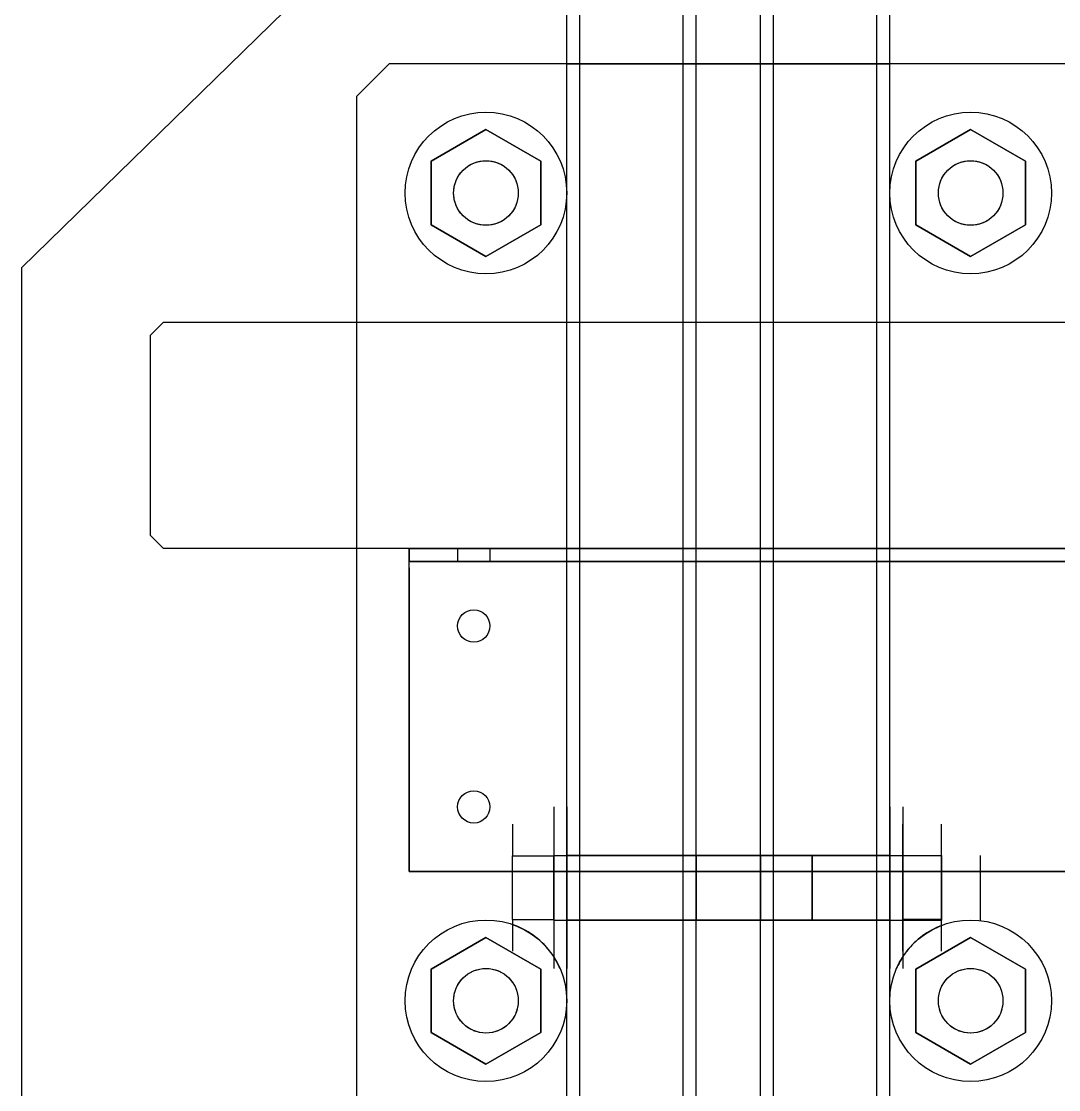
# Model space of a CAD drawing. Extents: x 0 to 2438, y 0 to 2056.
# Drawn here: x 377.6 to 457.8, y 129.3 to 211.9 of the extents above; entities that cross this region are included whole.
import ezdxf

# ---------------------------------------------------------------- set-up
doc = ezdxf.new("R2010")
doc.units = 0
doc.layers.get('0').update_dxf_attribs({"linetype": 'CONTINUOUS'})

msp = doc.modelspace()

# ---------------------------------------------------------------- linework, layer by layer
at = {"color": 253}
for p, q in [((377.575, 192.845), (1132.58, 929.869)), ((377.575, 192.845), (1108.26, 906.134)), ((377.575, 192.845), (1108.26, 906.134)), ((419.77, 102.133), (419.77, 650.134)), ((420.772, 102.133), (420.772, 650.134)), ((428.77, 102.133), (428.77, 650.134)), ((429.772, 102.133), (429.772, 650.134)), ((434.77, 102.133), (434.77, 650.134)), ((435.772, 102.133), (435.772, 650.134)), ((443.77, 102.133), (443.77, 650.134)), ((444.772, 102.133), (444.772, 650.134)), ((429.772, 208.633), (429.772, 266.134)), ((429.772, 113.633), (429.772, 266.134)), ((434.77, 208.633), (434.77, 266.134)), ((403.521, 206.133), (406.023, 208.633)), ((458.523, 208.633), (406.023, 208.633)), ((419.77, 208.633), (429.772, 208.633)), ((429.772, 126.133), (429.772, 208.633)), ((429.772, 208.633), (434.77, 208.633)), ((434.77, 208.633), (444.772, 208.633)), ((434.77, 126.133), (434.77, 208.633)), ((403.521, 128.633), (403.521, 206.133)), ((409.272, 201.088), (413.523, 203.54)), ((409.272, 201.088), (413.523, 203.54)), ((409.272, 201.088), (413.523, 203.54)), ((409.272, 201.088), (413.523, 203.54)), ((413.523, 203.54), (409.272, 201.088)), ((417.77, 201.088), (413.523, 203.54)), ((417.77, 201.088), (413.523, 203.54)), ((417.77, 201.088), (413.523, 203.54)), ((417.77, 201.088), (413.523, 203.54)), ((413.523, 203.54), (417.77, 201.088)), ((446.772, 201.088), (451.019, 203.54)), ((446.772, 201.088), (451.019, 203.54)), ((446.772, 201.088), (451.019, 203.54)), ((446.772, 201.088), (451.019, 203.54)), ((451.019, 203.54), (446.772, 201.088)), ((455.27, 201.088), (451.019, 203.54)), ((455.27, 201.088), (451.019, 203.54)), ((455.27, 201.088), (451.019, 203.54)), ((455.27, 201.088), (451.019, 203.54)), ((451.019, 203.54), (455.27, 201.088)), ((409.272, 201.088), (409.272, 196.18)), ((409.272, 201.088), (409.272, 196.18)), ((409.272, 201.088), (409.272, 196.18)), ((409.272, 201.088), (409.272, 196.18)), ((409.272, 196.18), (409.272, 201.088)), ((417.77, 201.088), (417.77, 196.18)), ((417.77, 201.088), (417.77, 196.18)), ((417.77, 201.088), (417.77, 196.18)), ((417.77, 201.088), (417.77, 196.18)), ((417.77, 196.18), (417.77, 201.088)), ((446.772, 201.088), (446.772, 196.18)), ((446.772, 201.088), (446.772, 196.18)), ((446.772, 201.088), (446.772, 196.18)), ((446.772, 201.088), (446.772, 196.18)), ((446.772, 196.18), (446.772, 201.088)), ((455.27, 201.088), (455.27, 196.18)), ((455.27, 201.088), (455.27, 196.18)), ((455.27, 201.088), (455.27, 196.18)), ((455.27, 201.088), (455.27, 196.18)), ((455.27, 196.18), (455.27, 201.088)), ((413.523, 193.726), (409.272, 196.18)), ((413.523, 193.726), (409.272, 196.18)), ((413.523, 193.726), (409.272, 196.18)), ((413.523, 193.726), (409.272, 196.18)), ((409.272, 196.18), (413.523, 193.726)), ((413.523, 193.726), (417.77, 196.18)), ((413.523, 193.726), (417.77, 196.18)), ((413.523, 193.726), (417.77, 196.18)), ((413.523, 193.726), (417.77, 196.18)), ((417.77, 196.18), (413.523, 193.726)), ((451.019, 193.726), (446.772, 196.18)), ((451.019, 193.726), (446.772, 196.18)), ((451.019, 193.726), (446.772, 196.18)), ((451.019, 193.726), (446.772, 196.18)), ((446.772, 196.18), (451.019, 193.726)), ((451.019, 193.726), (455.27, 196.18)), ((451.019, 193.726), (455.27, 196.18)), ((451.019, 193.726), (455.27, 196.18)), ((451.019, 193.726), (455.27, 196.18)), ((455.27, 196.18), (451.019, 193.726)), ((377.575, 192.845), (377.575, 86.133)), ((377.575, 192.845), (377.575, 86.133)), ((377.575, 192.845), (377.575, 86.133)), ((388.578, 188.633), (387.576, 187.634)), ((388.578, 188.633), (387.576, 187.634)), ((388.578, 188.633), (501.576, 188.633)), ((388.578, 188.633), (501.576, 188.633)), ((387.576, 172.134), (387.576, 187.634)), ((387.576, 172.134), (387.576, 187.634)), ((388.578, 171.133), (387.576, 172.134)), ((388.578, 171.133), (387.576, 172.134)), ((501.576, 171.133), (388.578, 171.133)), ((501.576, 171.133), (388.578, 171.133)), ((482.575, 171.133), (407.575, 171.133)), ((482.575, 171.133), (407.575, 171.133)), ((407.575, 169.634), (407.575, 171.133)), ((407.575, 171.133), (407.575, 170.133)), ((407.575, 171.133), (482.575, 171.133)), ((407.575, 171.133), (482.575, 171.133)), ((407.575, 169.634), (407.575, 171.133)), ((407.575, 171.133), (407.575, 170.133)), ((412.577, 171.133), (411.325, 171.133)), ((411.325, 171.133), (413.826, 171.133)), ((412.577, 171.133), (411.325, 171.133)), ((411.325, 171.133), (413.826, 171.133)), ((413.826, 171.133), (411.325, 171.133)), ((411.325, 171.133), (412.577, 171.133)), ((413.826, 171.133), (411.325, 171.133)), ((411.325, 171.133), (412.577, 171.133)), ((411.325, 171.133), (411.325, 170.133)), ((411.325, 171.133), (411.325, 170.133)), ((411.325, 171.133), (411.325, 170.133)), ((411.325, 171.133), (411.325, 170.133)), ((413.826, 171.133), (412.577, 171.133)), ((413.826, 171.133), (412.577, 171.133)), ((412.577, 171.133), (413.826, 171.133)), ((412.577, 171.133), (413.826, 171.133)), ((413.826, 171.133), (413.826, 170.133)), ((413.826, 171.133), (413.826, 170.133)), ((413.826, 171.133), (413.826, 170.133)), ((413.826, 171.133), (413.826, 170.133)), ((407.575, 169.634), (407.575, 170.133)), ((482.575, 170.133), (407.575, 170.133)), ((482.575, 170.133), (407.575, 170.133)), ((407.575, 169.634), (407.575, 170.133)), ((407.575, 170.133), (482.575, 170.133)), ((407.575, 170.133), (482.575, 170.133)), ((407.575, 169.634), (407.575, 146.133)), ((407.575, 146.133), (407.575, 169.634)), ((407.575, 169.634), (407.575, 146.133)), ((407.575, 146.133), (407.575, 169.634)), ((412.577, 170.133), (411.325, 170.133)), ((411.325, 170.133), (413.826, 170.133)), ((412.577, 170.133), (411.325, 170.133)), ((411.325, 170.133), (413.826, 170.133)), ((413.826, 170.133), (411.325, 170.133)), ((411.325, 170.133), (412.577, 170.133)), ((413.826, 170.133), (411.325, 170.133)), ((411.325, 170.133), (412.577, 170.133)), ((413.826, 170.133), (412.577, 170.133)), ((413.826, 170.133), (412.577, 170.133)), ((412.577, 170.133), (413.826, 170.133)), ((412.577, 170.133), (413.826, 170.133)), ((418.772, 151.134), (418.772, 138.634)), ((419.77, 144.883), (419.77, 151.134)), ((419.77, 151.134), (419.77, 138.634)), ((444.772, 144.883), (444.772, 151.134)), ((444.772, 151.134), (444.772, 138.634)), ((445.77, 151.134), (445.77, 138.634)), ((415.572, 149.791), (415.572, 147.337)), ((418.772, 149.791), (418.772, 147.337)), ((418.772, 149.791), (418.772, 147.337)), ((445.77, 147.337), (445.77, 149.791)), ((445.77, 147.337), (445.77, 149.791)), ((448.772, 147.337), (448.772, 149.791)), ((415.572, 142.43), (415.572, 147.337)), ((415.572, 147.337), (418.772, 147.337)), ((418.772, 144.883), (418.772, 147.382)), ((418.772, 147.382), (418.772, 142.383)), ((418.772, 147.337), (418.772, 147.382)), ((418.772, 147.382), (418.772, 147.337)), ((418.772, 147.382), (419.77, 147.382)), ((418.772, 147.382), (438.771, 147.382)), ((418.772, 147.337), (418.772, 146.526)), ((418.772, 146.526), (418.772, 147.337)), ((418.772, 142.43), (418.772, 147.337)), ((418.772, 142.43), (418.772, 147.337)), ((419.77, 144.883), (419.77, 147.382)), ((419.77, 147.382), (419.77, 142.383)), ((419.77, 144.883), (419.77, 147.382)), ((419.77, 147.382), (419.77, 142.383)), ((429.772, 147.382), (419.77, 147.382)), ((429.772, 144.883), (429.772, 147.382)), ((429.772, 147.382), (429.772, 142.383)), ((429.772, 144.883), (429.772, 147.382)), ((429.772, 147.382), (429.772, 142.383)), ((434.77, 147.382), (429.772, 147.382)), ((434.77, 144.883), (434.77, 147.382)), ((434.77, 147.382), (434.77, 142.383)), ((434.77, 144.883), (434.77, 147.382)), ((434.77, 147.382), (434.77, 142.383)), ((444.772, 147.382), (434.77, 147.382)), ((438.771, 142.383), (438.771, 147.382)), ((438.771, 147.382), (438.771, 144.883)), ((438.771, 147.382), (448.772, 147.382)), ((444.772, 144.883), (444.772, 147.382)), ((444.772, 147.382), (444.772, 142.383)), ((444.772, 144.883), (444.772, 147.382)), ((444.772, 147.382), (444.772, 142.383)), ((444.772, 147.382), (445.77, 147.382)), ((445.77, 144.883), (445.77, 147.382)), ((445.77, 147.382), (445.77, 142.383)), ((445.77, 144.883), (445.77, 147.382)), ((445.77, 147.382), (445.77, 142.383)), ((445.77, 147.382), (448.772, 147.382)), ((445.77, 147.337), (445.77, 142.43)), ((448.772, 147.337), (445.77, 147.337)), ((445.77, 147.337), (445.77, 142.43)), ((448.772, 144.883), (448.772, 147.382)), ((448.772, 147.382), (448.772, 142.383)), ((448.772, 147.337), (448.772, 142.43)), ((451.771, 142.383), (451.771, 147.382)), ((418.772, 146.526), (418.772, 145.696)), ((418.772, 145.696), (418.772, 146.526)), ((482.575, 146.133), (407.575, 146.133)), ((482.575, 146.133), (407.575, 146.133)), ((407.575, 146.133), (482.575, 146.133)), ((407.575, 146.133), (482.575, 146.133)), ((418.772, 145.696), (418.772, 144.883)), ((418.772, 144.071), (418.772, 145.696)), ((418.772, 142.383), (418.772, 144.883)), ((418.772, 144.883), (418.772, 144.071)), ((419.77, 138.634), (419.77, 144.883)), ((419.77, 142.383), (419.77, 144.883)), ((419.77, 142.383), (419.77, 144.883)), ((429.772, 142.383), (429.772, 144.883)), ((429.772, 142.383), (429.772, 144.883)), ((434.77, 142.383), (434.77, 144.883)), ((434.77, 142.383), (434.77, 144.883)), ((438.771, 144.883), (438.771, 142.383)), ((444.772, 138.634), (444.772, 144.883)), ((444.772, 142.383), (444.772, 144.883)), ((444.772, 142.383), (444.772, 144.883)), ((445.77, 142.383), (445.77, 144.883)), ((445.77, 142.383), (445.77, 144.883)), ((448.772, 142.383), (448.772, 144.883)), ((418.772, 143.242), (418.772, 144.071)), ((418.772, 144.071), (418.772, 143.242)), ((418.772, 142.43), (418.772, 143.242)), ((418.772, 143.242), (418.772, 142.43)), ((415.572, 142.43), (415.572, 139.976)), ((415.572, 142.43), (418.772, 142.43)), ((418.772, 142.43), (418.772, 142.383)), ((418.772, 142.383), (418.772, 142.43)), ((418.772, 142.43), (418.772, 139.976)), ((418.772, 142.43), (418.772, 139.976)), ((418.772, 142.383), (419.77, 142.383)), ((418.772, 142.383), (438.771, 142.383)), ((429.772, 142.383), (419.77, 142.383)), ((434.77, 142.383), (429.772, 142.383)), ((444.772, 142.383), (434.77, 142.383)), ((438.771, 142.383), (448.772, 142.383)), ((444.772, 142.383), (445.77, 142.383)), ((448.772, 142.43), (445.77, 142.43)), ((445.77, 139.976), (445.77, 142.43)), ((445.77, 139.976), (445.77, 142.43)), ((445.77, 142.383), (448.772, 142.383)), ((448.772, 139.976), (448.772, 142.43)), ((409.272, 138.587), (413.523, 141.041)), ((409.272, 138.587), (413.523, 141.041)), ((409.272, 138.587), (413.523, 141.041)), ((409.272, 138.587), (413.523, 141.041)), ((413.523, 141.041), (409.272, 138.587)), ((417.77, 138.587), (413.523, 141.041)), ((417.77, 138.587), (413.523, 141.041)), ((417.77, 138.587), (413.523, 141.041)), ((417.77, 138.587), (413.523, 141.041)), ((413.523, 141.041), (417.77, 138.587)), ((446.772, 138.587), (451.019, 141.041)), ((446.772, 138.587), (451.019, 141.041)), ((446.772, 138.587), (451.019, 141.041)), ((446.772, 138.587), (451.019, 141.041)), ((451.019, 141.041), (446.772, 138.587)), ((455.27, 138.587), (451.019, 141.041)), ((455.27, 138.587), (451.019, 141.041)), ((455.27, 138.587), (451.019, 141.041)), ((455.27, 138.587), (451.019, 141.041)), ((451.019, 141.041), (455.27, 138.587)), ((409.272, 138.587), (409.272, 133.681)), ((409.272, 138.587), (409.272, 133.681)), ((409.272, 138.587), (409.272, 133.681)), ((409.272, 138.587), (409.272, 133.681)), ((409.272, 133.681), (409.272, 138.587)), ((417.77, 138.587), (417.77, 133.681)), ((417.77, 138.587), (417.77, 133.681)), ((417.77, 138.587), (417.77, 133.681)), ((417.77, 138.587), (417.77, 133.681)), ((417.77, 133.681), (417.77, 138.587)), ((446.772, 138.587), (446.772, 133.681)), ((446.772, 138.587), (446.772, 133.681)), ((446.772, 138.587), (446.772, 133.681)), ((446.772, 138.587), (446.772, 133.681)), ((446.772, 133.681), (446.772, 138.587)), ((455.27, 138.587), (455.27, 133.681)), ((455.27, 138.587), (455.27, 133.681)), ((455.27, 138.587), (455.27, 133.681)), ((455.27, 138.587), (455.27, 133.681)), ((455.27, 133.681), (455.27, 138.587)), ((413.523, 131.226), (409.272, 133.681)), ((413.523, 131.226), (409.272, 133.681)), ((413.523, 131.226), (409.272, 133.681)), ((413.523, 131.226), (409.272, 133.681)), ((409.272, 133.681), (413.523, 131.226)), ((413.523, 131.226), (417.77, 133.681)), ((413.523, 131.226), (417.77, 133.681)), ((413.523, 131.226), (417.77, 133.681)), ((413.523, 131.226), (417.77, 133.681)), ((417.77, 133.681), (413.523, 131.226)), ((451.019, 131.226), (446.772, 133.681)), ((451.019, 131.226), (446.772, 133.681)), ((451.019, 131.226), (446.772, 133.681)), ((451.019, 131.226), (446.772, 133.681)), ((446.772, 133.681), (451.019, 131.226)), ((451.019, 131.226), (455.27, 133.681)), ((451.019, 131.226), (455.27, 133.681)), ((451.019, 131.226), (455.27, 133.681)), ((451.019, 131.226), (455.27, 133.681)), ((455.27, 133.681), (451.019, 131.226))]:
    msp.add_line(p, q, dxfattribs=at)
for points in [[(407.271, 198.633), (407.271, 202.085), (410.069, 204.883), (413.523, 204.883)], [(407.271, 198.633), (407.271, 202.085), (410.069, 204.883), (413.523, 204.883)], [(407.271, 198.633), (407.271, 202.085), (410.069, 204.883), (413.523, 204.883)], [(407.271, 198.633), (407.271, 202.085), (410.069, 204.883), (413.523, 204.883)], [(407.271, 198.633), (407.271, 202.085), (410.069, 204.883), (413.523, 204.883)], [(407.271, 198.633), (407.271, 202.085), (410.069, 204.883), (413.523, 204.883)], [(407.271, 198.633), (407.271, 202.085), (410.069, 204.883), (413.523, 204.883)], [(413.523, 204.883), (416.973, 204.883), (419.77, 202.085), (419.77, 198.633)], [(413.523, 204.883), (416.973, 204.883), (419.77, 202.085), (419.77, 198.633)], [(413.523, 204.883), (416.973, 204.883), (419.77, 202.085), (419.77, 198.633)], [(413.523, 204.883), (416.973, 204.883), (419.77, 202.085), (419.77, 198.633)], [(413.523, 204.883), (416.973, 204.883), (419.77, 202.085), (419.77, 198.633)], [(413.523, 204.883), (416.973, 204.883), (419.77, 202.085), (419.77, 198.633)], [(413.523, 204.883), (416.973, 204.883), (419.77, 202.085), (419.77, 198.633)], [(444.772, 198.633), (444.772, 202.085), (447.569, 204.883), (451.019, 204.883)], [(444.772, 198.633), (444.772, 202.085), (447.569, 204.883), (451.019, 204.883)], [(444.772, 198.633), (444.772, 202.085), (447.569, 204.883), (451.019, 204.883)], [(444.772, 198.633), (444.772, 202.085), (447.569, 204.883), (451.019, 204.883)], [(444.772, 198.633), (444.772, 202.085), (447.569, 204.883), (451.019, 204.883)], [(444.772, 198.633), (444.772, 202.085), (447.569, 204.883), (451.019, 204.883)], [(444.772, 198.633), (444.772, 202.085), (447.569, 204.883), (451.019, 204.883)], [(451.019, 204.883), (454.473, 204.883), (457.271, 202.085), (457.271, 198.633)], [(451.019, 204.883), (454.473, 204.883), (457.271, 202.085), (457.271, 198.633)], [(451.019, 204.883), (454.473, 204.883), (457.271, 202.085), (457.271, 198.633)], [(451.019, 204.883), (454.473, 204.883), (457.271, 202.085), (457.271, 198.633)], [(451.019, 204.883), (454.473, 204.883), (457.271, 202.085), (457.271, 198.633)], [(451.019, 204.883), (454.473, 204.883), (457.271, 202.085), (457.271, 198.633)], [(451.019, 204.883), (454.473, 204.883), (457.271, 202.085), (457.271, 198.633)], [(411.021, 198.633), (411.021, 200.014), (412.14, 201.133), (413.523, 201.133)], [(411.021, 198.633), (411.021, 200.014), (412.14, 201.133), (413.523, 201.133)], [(411.021, 198.633), (411.021, 200.014), (412.14, 201.133), (413.523, 201.133)], [(411.021, 198.633), (411.021, 200.014), (412.14, 201.133), (413.523, 201.133)], [(411.021, 198.633), (411.021, 200.014), (412.14, 201.133), (413.523, 201.133)], [(411.021, 198.633), (411.021, 200.014), (412.14, 201.133), (413.523, 201.133)], [(411.021, 198.633), (411.021, 200.014), (412.14, 201.133), (413.523, 201.133)], [(411.021, 198.633), (411.021, 200.014), (412.14, 201.133), (413.523, 201.133)], [(411.021, 198.633), (411.021, 200.014), (412.14, 201.133), (413.523, 201.133)], [(411.021, 198.633), (411.021, 200.014), (412.14, 201.133), (413.523, 201.133)], [(411.021, 198.633), (411.021, 200.014), (412.14, 201.133), (413.523, 201.133)], [(411.021, 198.633), (411.021, 200.014), (412.14, 201.133), (413.523, 201.133)], [(411.021, 198.633), (411.021, 200.014), (412.14, 201.133), (413.523, 201.133)], [(411.021, 198.633), (411.021, 200.014), (412.14, 201.133), (413.523, 201.133)], [(411.021, 198.633), (411.021, 200.014), (412.14, 201.133), (413.523, 201.133)], [(411.021, 198.633), (411.021, 200.014), (412.14, 201.133), (413.523, 201.133)], [(411.021, 198.633), (411.021, 200.014), (412.14, 201.133), (413.523, 201.133)], [(411.021, 198.633), (411.021, 200.014), (412.14, 201.133), (413.523, 201.133)], [(411.021, 198.633), (411.021, 200.014), (412.14, 201.133), (413.523, 201.133)], [(411.021, 198.633), (411.021, 200.014), (412.14, 201.133), (413.523, 201.133)], [(411.635, 200.274), (412.002, 200.695), (412.496, 200.981), (413.043, 201.088)], [(413.043, 201.088), (413.36, 201.15), (413.685, 201.15), (413.999, 201.088)], [(413.523, 201.133), (414.902, 201.133), (416.02, 200.014), (416.02, 198.633)], [(413.523, 201.133), (414.902, 201.133), (416.02, 200.014), (416.02, 198.633)], [(413.523, 201.133), (414.902, 201.133), (416.02, 200.014), (416.02, 198.633)], [(413.523, 201.133), (414.902, 201.133), (416.02, 200.014), (416.02, 198.633)], [(413.523, 201.133), (414.902, 201.133), (416.02, 200.014), (416.02, 198.633)], [(413.523, 201.133), (414.902, 201.133), (416.02, 200.014), (416.02, 198.633)], [(413.523, 201.133), (414.902, 201.133), (416.02, 200.014), (416.02, 198.633)], [(413.523, 201.133), (414.902, 201.133), (416.02, 200.014), (416.02, 198.633)], [(413.523, 201.133), (414.902, 201.133), (416.02, 200.014), (416.02, 198.633)], [(413.523, 201.133), (414.902, 201.133), (416.02, 200.014), (416.02, 198.633)], [(413.523, 201.133), (414.902, 201.133), (416.02, 200.014), (416.02, 198.633)], [(413.523, 201.133), (414.902, 201.133), (416.02, 200.014), (416.02, 198.633)], [(413.523, 201.133), (414.902, 201.133), (416.02, 200.014), (416.02, 198.633)], [(413.523, 201.133), (414.902, 201.133), (416.02, 200.014), (416.02, 198.633)], [(413.523, 201.133), (414.902, 201.133), (416.02, 200.014), (416.02, 198.633)], [(413.523, 201.133), (414.902, 201.133), (416.02, 200.014), (416.02, 198.633)], [(413.523, 201.133), (414.902, 201.133), (416.02, 200.014), (416.02, 198.633)], [(413.523, 201.133), (414.902, 201.133), (416.02, 200.014), (416.02, 198.633)], [(413.523, 201.133), (414.902, 201.133), (416.02, 200.014), (416.02, 198.633)], [(413.523, 201.133), (414.902, 201.133), (416.02, 200.014), (416.02, 198.633)], [(413.999, 201.088), (414.546, 200.981), (415.043, 200.695), (415.406, 200.274)], [(448.522, 198.633), (448.522, 200.014), (449.64, 201.133), (451.019, 201.133)], [(448.522, 198.633), (448.522, 200.014), (449.64, 201.133), (451.019, 201.133)], [(448.522, 198.633), (448.522, 200.014), (449.64, 201.133), (451.019, 201.133)], [(448.522, 198.633), (448.522, 200.014), (449.64, 201.133), (451.019, 201.133)], [(448.522, 198.633), (448.522, 200.014), (449.64, 201.133), (451.019, 201.133)], [(448.522, 198.633), (448.522, 200.014), (449.64, 201.133), (451.019, 201.133)], [(448.522, 198.633), (448.522, 200.014), (449.64, 201.133), (451.019, 201.133)], [(448.522, 198.633), (448.522, 200.014), (449.64, 201.133), (451.019, 201.133)], [(448.522, 198.633), (448.522, 200.014), (449.64, 201.133), (451.019, 201.133)], [(448.522, 198.633), (448.522, 200.014), (449.64, 201.133), (451.019, 201.133)], [(448.522, 198.633), (448.522, 200.014), (449.64, 201.133), (451.019, 201.133)], [(448.522, 198.633), (448.522, 200.014), (449.64, 201.133), (451.019, 201.133)], [(448.522, 198.633), (448.522, 200.014), (449.64, 201.133), (451.019, 201.133)], [(448.522, 198.633), (448.522, 200.014), (449.64, 201.133), (451.019, 201.133)], [(448.522, 198.633), (448.522, 200.014), (449.64, 201.133), (451.019, 201.133)], [(448.522, 198.633), (448.522, 200.014), (449.64, 201.133), (451.019, 201.133)], [(448.522, 198.633), (448.522, 200.014), (449.64, 201.133), (451.019, 201.133)], [(448.522, 198.633), (448.522, 200.014), (449.64, 201.133), (451.019, 201.133)], [(448.522, 198.633), (448.522, 200.014), (449.64, 201.133), (451.019, 201.133)], [(448.522, 198.633), (448.522, 200.014), (449.64, 201.133), (451.019, 201.133)], [(449.136, 200.274), (449.502, 200.695), (449.996, 200.981), (450.543, 201.088)], [(450.543, 201.088), (450.861, 201.15), (451.185, 201.15), (451.499, 201.088)], [(451.019, 201.133), (452.402, 201.133), (453.521, 200.014), (453.521, 198.633)], [(451.019, 201.133), (452.402, 201.133), (453.521, 200.014), (453.521, 198.633)], [(451.019, 201.133), (452.402, 201.133), (453.521, 200.014), (453.521, 198.633)], [(451.019, 201.133), (452.402, 201.133), (453.521, 200.014), (453.521, 198.633)], [(451.019, 201.133), (452.402, 201.133), (453.521, 200.014), (453.521, 198.633)], [(451.019, 201.133), (452.402, 201.133), (453.521, 200.014), (453.521, 198.633)], [(451.019, 201.133), (452.402, 201.133), (453.521, 200.014), (453.521, 198.633)], [(451.019, 201.133), (452.402, 201.133), (453.521, 200.014), (453.521, 198.633)], [(451.019, 201.133), (452.402, 201.133), (453.521, 200.014), (453.521, 198.633)], [(451.019, 201.133), (452.402, 201.133), (453.521, 200.014), (453.521, 198.633)], [(451.019, 201.133), (452.402, 201.133), (453.521, 200.014), (453.521, 198.633)], [(451.019, 201.133), (452.402, 201.133), (453.521, 200.014), (453.521, 198.633)], [(451.019, 201.133), (452.402, 201.133), (453.521, 200.014), (453.521, 198.633)], [(451.019, 201.133), (452.402, 201.133), (453.521, 200.014), (453.521, 198.633)], [(451.019, 201.133), (452.402, 201.133), (453.521, 200.014), (453.521, 198.633)], [(451.019, 201.133), (452.402, 201.133), (453.521, 200.014), (453.521, 198.633)], [(451.019, 201.133), (452.402, 201.133), (453.521, 200.014), (453.521, 198.633)], [(451.019, 201.133), (452.402, 201.133), (453.521, 200.014), (453.521, 198.633)], [(451.019, 201.133), (452.402, 201.133), (453.521, 200.014), (453.521, 198.633)], [(451.019, 201.133), (452.402, 201.133), (453.521, 200.014), (453.521, 198.633)], [(451.499, 201.088), (452.046, 200.981), (452.54, 200.695), (452.907, 200.274)], [(411.155, 199.446), (411.261, 199.749), (411.424, 200.032), (411.635, 200.274)], [(415.406, 200.274), (415.618, 200.032), (415.78, 199.749), (415.886, 199.446)], [(448.659, 199.446), (448.762, 199.749), (448.924, 200.032), (449.136, 200.274)], [(452.907, 200.274), (453.118, 200.032), (453.281, 199.749), (453.386, 199.446)], [(411.155, 197.822), (410.976, 198.348), (410.976, 198.918), (411.155, 199.446)], [(415.886, 199.446), (415.974, 199.184), (416.02, 198.91), (416.02, 198.633)], [(448.659, 197.822), (448.476, 198.348), (448.476, 198.918), (448.659, 199.446)], [(453.386, 199.446), (453.475, 199.184), (453.521, 198.91), (453.521, 198.633)], [(413.523, 192.382), (410.069, 192.382), (407.271, 195.182), (407.271, 198.633)], [(413.523, 192.382), (410.069, 192.382), (407.271, 195.182), (407.271, 198.633)], [(413.523, 192.382), (410.069, 192.382), (407.271, 195.182), (407.271, 198.633)], [(413.523, 192.382), (410.069, 192.382), (407.271, 195.182), (407.271, 198.633)], [(413.523, 192.382), (410.069, 192.382), (407.271, 195.182), (407.271, 198.633)], [(413.523, 192.382), (410.069, 192.382), (407.271, 195.182), (407.271, 198.633)], [(413.523, 192.382), (410.069, 192.382), (407.271, 195.182), (407.271, 198.633)], [(413.523, 196.134), (412.14, 196.134), (411.021, 197.253), (411.021, 198.633)], [(413.523, 196.134), (412.14, 196.134), (411.021, 197.253), (411.021, 198.633)], [(413.523, 196.134), (412.14, 196.134), (411.021, 197.253), (411.021, 198.633)], [(413.523, 196.134), (412.14, 196.134), (411.021, 197.253), (411.021, 198.633)], [(413.523, 196.134), (412.14, 196.134), (411.021, 197.253), (411.021, 198.633)], [(413.523, 196.134), (412.14, 196.134), (411.021, 197.253), (411.021, 198.633)], [(413.523, 196.134), (412.14, 196.134), (411.021, 197.253), (411.021, 198.633)], [(413.523, 196.134), (412.14, 196.134), (411.021, 197.253), (411.021, 198.633)], [(413.523, 196.134), (412.14, 196.134), (411.021, 197.253), (411.021, 198.633)], [(413.523, 196.134), (412.14, 196.134), (411.021, 197.253), (411.021, 198.633)], [(413.523, 196.134), (412.14, 196.134), (411.021, 197.253), (411.021, 198.633)], [(413.523, 196.134), (412.14, 196.134), (411.021, 197.253), (411.021, 198.633)], [(413.523, 196.134), (412.14, 196.134), (411.021, 197.253), (411.021, 198.633)], [(413.523, 196.134), (412.14, 196.134), (411.021, 197.253), (411.021, 198.633)], [(413.523, 196.134), (412.14, 196.134), (411.021, 197.253), (411.021, 198.633)], [(413.523, 196.134), (412.14, 196.134), (411.021, 197.253), (411.021, 198.633)], [(413.523, 196.134), (412.14, 196.134), (411.021, 197.253), (411.021, 198.633)], [(413.523, 196.134), (412.14, 196.134), (411.021, 197.253), (411.021, 198.633)], [(413.523, 196.134), (412.14, 196.134), (411.021, 197.253), (411.021, 198.633)], [(413.523, 196.134), (412.14, 196.134), (411.021, 197.253), (411.021, 198.633)], [(416.02, 198.633), (416.02, 197.253), (414.902, 196.134), (413.523, 196.134)], [(416.02, 198.633), (416.02, 197.253), (414.902, 196.134), (413.523, 196.134)], [(416.02, 198.633), (416.02, 197.253), (414.902, 196.134), (413.523, 196.134)], [(416.02, 198.633), (416.02, 197.253), (414.902, 196.134), (413.523, 196.134)], [(419.77, 198.633), (419.77, 195.182), (416.973, 192.382), (413.523, 192.382)], [(416.02, 198.633), (416.02, 197.253), (414.902, 196.134), (413.523, 196.134)], [(416.02, 198.633), (416.02, 197.253), (414.902, 196.134), (413.523, 196.134)], [(416.02, 198.633), (416.02, 197.253), (414.902, 196.134), (413.523, 196.134)], [(416.02, 198.633), (416.02, 197.253), (414.902, 196.134), (413.523, 196.134)], [(416.02, 198.633), (416.02, 197.253), (414.902, 196.134), (413.523, 196.134)], [(416.02, 198.633), (416.02, 197.253), (414.902, 196.134), (413.523, 196.134)], [(419.77, 198.633), (419.77, 195.182), (416.973, 192.382), (413.523, 192.382)], [(419.77, 198.633), (419.77, 195.182), (416.973, 192.382), (413.523, 192.382)], [(416.02, 198.633), (416.02, 197.253), (414.902, 196.134), (413.523, 196.134)], [(416.02, 198.633), (416.02, 197.253), (414.902, 196.134), (413.523, 196.134)], [(419.77, 198.633), (419.77, 195.182), (416.973, 192.382), (413.523, 192.382)], [(419.77, 198.633), (419.77, 195.182), (416.973, 192.382), (413.523, 192.382)], [(416.02, 198.633), (416.02, 197.253), (414.902, 196.134), (413.523, 196.134)], [(416.02, 198.633), (416.02, 197.253), (414.902, 196.134), (413.523, 196.134)], [(419.77, 198.633), (419.77, 195.182), (416.973, 192.382), (413.523, 192.382)], [(419.77, 198.633), (419.77, 195.182), (416.973, 192.382), (413.523, 192.382)], [(416.02, 198.633), (416.02, 197.253), (414.902, 196.134), (413.523, 196.134)], [(416.02, 198.633), (416.02, 197.253), (414.902, 196.134), (413.523, 196.134)], [(416.02, 198.633), (416.02, 197.253), (414.902, 196.134), (413.523, 196.134)], [(416.02, 198.633), (416.02, 197.253), (414.902, 196.134), (413.523, 196.134)], [(416.02, 198.633), (416.02, 197.253), (414.902, 196.134), (413.523, 196.134)], [(416.02, 198.633), (416.02, 197.253), (414.902, 196.134), (413.523, 196.134)], [(416.02, 198.633), (416.02, 198.357), (415.974, 198.083), (415.886, 197.822)], [(451.019, 192.382), (447.569, 192.382), (444.772, 195.182), (444.772, 198.633)], [(451.019, 192.382), (447.569, 192.382), (444.772, 195.182), (444.772, 198.633)], [(451.019, 192.382), (447.569, 192.382), (444.772, 195.182), (444.772, 198.633)], [(451.019, 192.382), (447.569, 192.382), (444.772, 195.182), (444.772, 198.633)], [(451.019, 192.382), (447.569, 192.382), (444.772, 195.182), (444.772, 198.633)], [(451.019, 192.382), (447.569, 192.382), (444.772, 195.182), (444.772, 198.633)], [(451.019, 192.382), (447.569, 192.382), (444.772, 195.182), (444.772, 198.633)], [(451.019, 196.134), (449.64, 196.134), (448.522, 197.253), (448.522, 198.633)], [(451.019, 196.134), (449.64, 196.134), (448.522, 197.253), (448.522, 198.633)], [(451.019, 196.134), (449.64, 196.134), (448.522, 197.253), (448.522, 198.633)], [(451.019, 196.134), (449.64, 196.134), (448.522, 197.253), (448.522, 198.633)], [(451.019, 196.134), (449.64, 196.134), (448.522, 197.253), (448.522, 198.633)], [(451.019, 196.134), (449.64, 196.134), (448.522, 197.253), (448.522, 198.633)], [(451.019, 196.134), (449.64, 196.134), (448.522, 197.253), (448.522, 198.633)], [(451.019, 196.134), (449.64, 196.134), (448.522, 197.253), (448.522, 198.633)], [(451.019, 196.134), (449.64, 196.134), (448.522, 197.253), (448.522, 198.633)], [(451.019, 196.134), (449.64, 196.134), (448.522, 197.253), (448.522, 198.633)], [(451.019, 196.134), (449.64, 196.134), (448.522, 197.253), (448.522, 198.633)], [(451.019, 196.134), (449.64, 196.134), (448.522, 197.253), (448.522, 198.633)], [(451.019, 196.134), (449.64, 196.134), (448.522, 197.253), (448.522, 198.633)], [(451.019, 196.134), (449.64, 196.134), (448.522, 197.253), (448.522, 198.633)], [(451.019, 196.134), (449.64, 196.134), (448.522, 197.253), (448.522, 198.633)], [(451.019, 196.134), (449.64, 196.134), (448.522, 197.253), (448.522, 198.633)], [(451.019, 196.134), (449.64, 196.134), (448.522, 197.253), (448.522, 198.633)], [(451.019, 196.134), (449.64, 196.134), (448.522, 197.253), (448.522, 198.633)], [(451.019, 196.134), (449.64, 196.134), (448.522, 197.253), (448.522, 198.633)], [(451.019, 196.134), (449.64, 196.134), (448.522, 197.253), (448.522, 198.633)], [(453.521, 198.633), (453.521, 197.253), (452.402, 196.134), (451.019, 196.134)], [(453.521, 198.633), (453.521, 197.253), (452.402, 196.134), (451.019, 196.134)], [(453.521, 198.633), (453.521, 197.253), (452.402, 196.134), (451.019, 196.134)], [(453.521, 198.633), (453.521, 197.253), (452.402, 196.134), (451.019, 196.134)], [(457.271, 198.633), (457.271, 195.182), (454.473, 192.382), (451.019, 192.382)], [(453.521, 198.633), (453.521, 197.253), (452.402, 196.134), (451.019, 196.134)], [(453.521, 198.633), (453.521, 197.253), (452.402, 196.134), (451.019, 196.134)], [(453.521, 198.633), (453.521, 197.253), (452.402, 196.134), (451.019, 196.134)], [(453.521, 198.633), (453.521, 197.253), (452.402, 196.134), (451.019, 196.134)], [(453.521, 198.633), (453.521, 197.253), (452.402, 196.134), (451.019, 196.134)], [(453.521, 198.633), (453.521, 197.253), (452.402, 196.134), (451.019, 196.134)], [(457.271, 198.633), (457.271, 195.182), (454.473, 192.382), (451.019, 192.382)], [(457.271, 198.633), (457.271, 195.182), (454.473, 192.382), (451.019, 192.382)], [(453.521, 198.633), (453.521, 197.253), (452.402, 196.134), (451.019, 196.134)], [(453.521, 198.633), (453.521, 197.253), (452.402, 196.134), (451.019, 196.134)], [(457.271, 198.633), (457.271, 195.182), (454.473, 192.382), (451.019, 192.382)], [(457.271, 198.633), (457.271, 195.182), (454.473, 192.382), (451.019, 192.382)], [(453.521, 198.633), (453.521, 197.253), (452.402, 196.134), (451.019, 196.134)], [(453.521, 198.633), (453.521, 197.253), (452.402, 196.134), (451.019, 196.134)], [(457.271, 198.633), (457.271, 195.182), (454.473, 192.382), (451.019, 192.382)], [(457.271, 198.633), (457.271, 195.182), (454.473, 192.382), (451.019, 192.382)], [(453.521, 198.633), (453.521, 197.253), (452.402, 196.134), (451.019, 196.134)], [(453.521, 198.633), (453.521, 197.253), (452.402, 196.134), (451.019, 196.134)], [(453.521, 198.633), (453.521, 197.253), (452.402, 196.134), (451.019, 196.134)], [(453.521, 198.633), (453.521, 197.253), (452.402, 196.134), (451.019, 196.134)], [(453.521, 198.633), (453.521, 197.253), (452.402, 196.134), (451.019, 196.134)], [(453.521, 198.633), (453.521, 197.253), (452.402, 196.134), (451.019, 196.134)], [(453.521, 198.633), (453.521, 198.357), (453.475, 198.083), (453.386, 197.822)], [(411.635, 196.992), (411.424, 197.235), (411.261, 197.516), (411.155, 197.822)], [(415.886, 197.822), (415.78, 197.516), (415.618, 197.235), (415.406, 196.992)], [(449.136, 196.992), (448.924, 197.235), (448.762, 197.516), (448.659, 197.822)], [(453.386, 197.822), (453.281, 197.516), (453.118, 197.235), (452.907, 196.992)], [(413.043, 196.18), (412.496, 196.286), (412.002, 196.572), (411.635, 196.992)], [(415.406, 196.992), (415.043, 196.572), (414.546, 196.286), (413.999, 196.18)], [(450.543, 196.18), (449.996, 196.286), (449.502, 196.572), (449.136, 196.992)], [(452.907, 196.992), (452.54, 196.572), (452.046, 196.286), (451.499, 196.18)], [(413.999, 196.18), (413.685, 196.118), (413.36, 196.118), (413.043, 196.18)], [(451.499, 196.18), (451.185, 196.118), (450.861, 196.118), (450.543, 196.18)], [(411.325, 165.133), (411.325, 165.824), (411.886, 166.383), (412.577, 166.383)], [(411.325, 165.133), (411.325, 165.824), (411.886, 166.383), (412.577, 166.383)], [(411.325, 165.133), (411.325, 165.824), (411.886, 166.383), (412.577, 166.383)], [(411.325, 165.133), (411.325, 165.824), (411.886, 166.383), (412.577, 166.383)], [(412.577, 166.383), (413.265, 166.383), (413.826, 165.824), (413.826, 165.133)], [(412.577, 166.383), (413.265, 166.383), (413.826, 165.824), (413.826, 165.133)], [(412.577, 166.383), (413.265, 166.383), (413.826, 165.824), (413.826, 165.133)], [(412.577, 166.383), (413.265, 166.383), (413.826, 165.824), (413.826, 165.133)], [(412.577, 163.883), (411.886, 163.883), (411.325, 164.443), (411.325, 165.133)], [(412.577, 163.883), (411.886, 163.883), (411.325, 164.443), (411.325, 165.133)], [(412.577, 163.883), (411.886, 163.883), (411.325, 164.443), (411.325, 165.133)], [(412.577, 163.883), (411.886, 163.883), (411.325, 164.443), (411.325, 165.133)], [(413.826, 165.133), (413.826, 164.443), (413.265, 163.883), (412.577, 163.883)], [(413.826, 165.133), (413.826, 164.443), (413.265, 163.883), (412.577, 163.883)], [(413.826, 165.133), (413.826, 164.443), (413.265, 163.883), (412.577, 163.883)], [(413.826, 165.133), (413.826, 164.443), (413.265, 163.883), (412.577, 163.883)], [(411.325, 151.134), (411.325, 151.824), (411.886, 152.383), (412.577, 152.383)], [(411.325, 151.134), (411.325, 151.824), (411.886, 152.383), (412.577, 152.383)], [(411.325, 151.134), (411.325, 151.824), (411.886, 152.383), (412.577, 152.383)], [(411.325, 151.134), (411.325, 151.824), (411.886, 152.383), (412.577, 152.383)], [(412.577, 152.383), (413.265, 152.383), (413.826, 151.824), (413.826, 151.134)], [(412.577, 152.383), (413.265, 152.383), (413.826, 151.824), (413.826, 151.134)], [(412.577, 152.383), (413.265, 152.383), (413.826, 151.824), (413.826, 151.134)], [(412.577, 152.383), (413.265, 152.383), (413.826, 151.824), (413.826, 151.134)], [(412.577, 149.884), (411.886, 149.884), (411.325, 150.443), (411.325, 151.134)], [(412.577, 149.884), (411.886, 149.884), (411.325, 150.443), (411.325, 151.134)], [(412.577, 149.884), (411.886, 149.884), (411.325, 150.443), (411.325, 151.134)], [(412.577, 149.884), (411.886, 149.884), (411.325, 150.443), (411.325, 151.134)], [(413.826, 151.134), (413.826, 150.443), (413.265, 149.884), (412.577, 149.884)], [(413.826, 151.134), (413.826, 150.443), (413.265, 149.884), (412.577, 149.884)], [(413.826, 151.134), (413.826, 150.443), (413.265, 149.884), (412.577, 149.884)], [(413.826, 151.134), (413.826, 150.443), (413.265, 149.884), (412.577, 149.884)], [(407.271, 136.134), (407.271, 139.586), (410.069, 142.383), (413.523, 142.383)], [(407.271, 136.134), (407.271, 139.586), (410.069, 142.383), (413.523, 142.383)], [(407.271, 136.134), (407.271, 139.586), (410.069, 142.383), (413.523, 142.383)], [(407.271, 136.134), (407.271, 139.586), (410.069, 142.383), (413.523, 142.383)], [(407.271, 136.134), (407.271, 139.586), (410.069, 142.383), (413.523, 142.383)], [(407.271, 136.134), (407.271, 139.586), (410.069, 142.383), (413.523, 142.383)], [(407.271, 136.134), (407.271, 139.586), (410.069, 142.383), (413.523, 142.383)], [(413.523, 142.383), (416.973, 142.383), (419.77, 139.586), (419.77, 136.134)], [(413.523, 142.383), (416.973, 142.383), (419.77, 139.586), (419.77, 136.134)], [(413.523, 142.383), (416.973, 142.383), (419.77, 139.586), (419.77, 136.134)], [(413.523, 142.383), (416.973, 142.383), (419.77, 139.586), (419.77, 136.134)], [(413.523, 142.383), (416.973, 142.383), (419.77, 139.586), (419.77, 136.134)], [(413.523, 142.383), (416.973, 142.383), (419.77, 139.586), (419.77, 136.134)], [(413.523, 142.383), (416.973, 142.383), (419.77, 139.586), (419.77, 136.134)], [(444.772, 136.134), (444.772, 139.586), (447.569, 142.383), (451.019, 142.383)], [(444.772, 136.134), (444.772, 139.586), (447.569, 142.383), (451.019, 142.383)], [(444.772, 136.134), (444.772, 139.586), (447.569, 142.383), (451.019, 142.383)], [(444.772, 136.134), (444.772, 139.586), (447.569, 142.383), (451.019, 142.383)], [(444.772, 136.134), (444.772, 139.586), (447.569, 142.383), (451.019, 142.383)], [(444.772, 136.134), (444.772, 139.586), (447.569, 142.383), (451.019, 142.383)], [(444.772, 136.134), (444.772, 139.586), (447.569, 142.383), (451.019, 142.383)], [(451.019, 142.383), (454.473, 142.383), (457.271, 139.586), (457.271, 136.134)], [(451.019, 142.383), (454.473, 142.383), (457.271, 139.586), (457.271, 136.134)], [(451.019, 142.383), (454.473, 142.383), (457.271, 139.586), (457.271, 136.134)], [(451.019, 142.383), (454.473, 142.383), (457.271, 139.586), (457.271, 136.134)], [(451.019, 142.383), (454.473, 142.383), (457.271, 139.586), (457.271, 136.134)], [(451.019, 142.383), (454.473, 142.383), (457.271, 139.586), (457.271, 136.134)], [(451.019, 142.383), (454.473, 142.383), (457.271, 139.586), (457.271, 136.134)], [(418.451, 139.976), (417.71, 140.927), (416.712, 141.642), (415.572, 142.039)], [(448.772, 141.964), (447.714, 141.558), (446.786, 140.869), (446.091, 139.976)], [(419.248, 138.634), (419.114, 138.943), (418.955, 139.241), (418.772, 139.525)], [(445.77, 139.525), (445.59, 139.241), (445.428, 138.943), (445.294, 138.634)], [(411.021, 136.134), (411.021, 137.515), (412.14, 138.634), (413.523, 138.634)], [(411.021, 136.134), (411.021, 137.515), (412.14, 138.634), (413.523, 138.634)], [(411.021, 136.134), (411.021, 137.515), (412.14, 138.634), (413.523, 138.634)], [(411.021, 136.134), (411.021, 137.515), (412.14, 138.634), (413.523, 138.634)], [(411.021, 136.134), (411.021, 137.515), (412.14, 138.634), (413.523, 138.634)], [(411.021, 136.134), (411.021, 137.515), (412.14, 138.634), (413.523, 138.634)], [(411.021, 136.134), (411.021, 137.515), (412.14, 138.634), (413.523, 138.634)], [(411.021, 136.134), (411.021, 137.515), (412.14, 138.634), (413.523, 138.634)], [(411.021, 136.134), (411.021, 137.515), (412.14, 138.634), (413.523, 138.634)], [(411.021, 136.134), (411.021, 137.515), (412.14, 138.634), (413.523, 138.634)], [(411.021, 136.134), (411.021, 137.515), (412.14, 138.634), (413.523, 138.634)], [(411.021, 136.134), (411.021, 137.515), (412.14, 138.634), (413.523, 138.634)], [(411.021, 136.134), (411.021, 137.515), (412.14, 138.634), (413.523, 138.634)], [(411.021, 136.134), (411.021, 137.515), (412.14, 138.634), (413.523, 138.634)], [(411.021, 136.134), (411.021, 137.515), (412.14, 138.634), (413.523, 138.634)], [(411.021, 136.134), (411.021, 137.515), (412.14, 138.634), (413.523, 138.634)], [(411.021, 136.134), (411.021, 137.515), (412.14, 138.634), (413.523, 138.634)], [(411.021, 136.134), (411.021, 137.515), (412.14, 138.634), (413.523, 138.634)], [(411.021, 136.134), (411.021, 137.515), (412.14, 138.634), (413.523, 138.634)], [(411.021, 136.134), (411.021, 137.515), (412.14, 138.634), (413.523, 138.634)], [(411.635, 137.775), (412.002, 138.195), (412.496, 138.48), (413.043, 138.587)], [(413.043, 138.587), (413.36, 138.649), (413.685, 138.649), (413.999, 138.587)], [(413.523, 138.634), (414.902, 138.634), (416.02, 137.515), (416.02, 136.134)], [(413.523, 138.634), (414.902, 138.634), (416.02, 137.515), (416.02, 136.134)], [(413.523, 138.634), (414.902, 138.634), (416.02, 137.515), (416.02, 136.134)], [(413.523, 138.634), (414.902, 138.634), (416.02, 137.515), (416.02, 136.134)], [(413.523, 138.634), (414.902, 138.634), (416.02, 137.515), (416.02, 136.134)], [(413.523, 138.634), (414.902, 138.634), (416.02, 137.515), (416.02, 136.134)], [(413.523, 138.634), (414.902, 138.634), (416.02, 137.515), (416.02, 136.134)], [(413.523, 138.634), (414.902, 138.634), (416.02, 137.515), (416.02, 136.134)], [(413.523, 138.634), (414.902, 138.634), (416.02, 137.515), (416.02, 136.134)], [(413.523, 138.634), (414.902, 138.634), (416.02, 137.515), (416.02, 136.134)], [(413.523, 138.634), (414.902, 138.634), (416.02, 137.515), (416.02, 136.134)], [(413.523, 138.634), (414.902, 138.634), (416.02, 137.515), (416.02, 136.134)], [(413.523, 138.634), (414.902, 138.634), (416.02, 137.515), (416.02, 136.134)], [(413.523, 138.634), (414.902, 138.634), (416.02, 137.515), (416.02, 136.134)], [(413.523, 138.634), (414.902, 138.634), (416.02, 137.515), (416.02, 136.134)], [(413.523, 138.634), (414.902, 138.634), (416.02, 137.515), (416.02, 136.134)], [(413.523, 138.634), (414.902, 138.634), (416.02, 137.515), (416.02, 136.134)], [(413.523, 138.634), (414.902, 138.634), (416.02, 137.515), (416.02, 136.134)], [(413.523, 138.634), (414.902, 138.634), (416.02, 137.515), (416.02, 136.134)], [(413.523, 138.634), (414.902, 138.634), (416.02, 137.515), (416.02, 136.134)], [(413.999, 138.587), (414.546, 138.48), (415.043, 138.195), (415.406, 137.775)], [(448.522, 136.134), (448.522, 137.515), (449.64, 138.634), (451.019, 138.634)], [(448.522, 136.134), (448.522, 137.515), (449.64, 138.634), (451.019, 138.634)], [(448.522, 136.134), (448.522, 137.515), (449.64, 138.634), (451.019, 138.634)], [(448.522, 136.134), (448.522, 137.515), (449.64, 138.634), (451.019, 138.634)], [(448.522, 136.134), (448.522, 137.515), (449.64, 138.634), (451.019, 138.634)], [(448.522, 136.134), (448.522, 137.515), (449.64, 138.634), (451.019, 138.634)], [(448.522, 136.134), (448.522, 137.515), (449.64, 138.634), (451.019, 138.634)], [(448.522, 136.134), (448.522, 137.515), (449.64, 138.634), (451.019, 138.634)], [(448.522, 136.134), (448.522, 137.515), (449.64, 138.634), (451.019, 138.634)], [(448.522, 136.134), (448.522, 137.515), (449.64, 138.634), (451.019, 138.634)], [(448.522, 136.134), (448.522, 137.515), (449.64, 138.634), (451.019, 138.634)], [(448.522, 136.134), (448.522, 137.515), (449.64, 138.634), (451.019, 138.634)], [(448.522, 136.134), (448.522, 137.515), (449.64, 138.634), (451.019, 138.634)], [(448.522, 136.134), (448.522, 137.515), (449.64, 138.634), (451.019, 138.634)], [(448.522, 136.134), (448.522, 137.515), (449.64, 138.634), (451.019, 138.634)], [(448.522, 136.134), (448.522, 137.515), (449.64, 138.634), (451.019, 138.634)], [(448.522, 136.134), (448.522, 137.515), (449.64, 138.634), (451.019, 138.634)], [(448.522, 136.134), (448.522, 137.515), (449.64, 138.634), (451.019, 138.634)], [(448.522, 136.134), (448.522, 137.515), (449.64, 138.634), (451.019, 138.634)], [(448.522, 136.134), (448.522, 137.515), (449.64, 138.634), (451.019, 138.634)], [(449.136, 137.775), (449.502, 138.195), (449.996, 138.48), (450.543, 138.587)], [(450.543, 138.587), (450.861, 138.649), (451.185, 138.649), (451.499, 138.587)], [(451.019, 138.634), (452.402, 138.634), (453.521, 137.515), (453.521, 136.134)], [(451.019, 138.634), (452.402, 138.634), (453.521, 137.515), (453.521, 136.134)], [(451.019, 138.634), (452.402, 138.634), (453.521, 137.515), (453.521, 136.134)], [(451.019, 138.634), (452.402, 138.634), (453.521, 137.515), (453.521, 136.134)], [(451.019, 138.634), (452.402, 138.634), (453.521, 137.515), (453.521, 136.134)], [(451.019, 138.634), (452.402, 138.634), (453.521, 137.515), (453.521, 136.134)], [(451.019, 138.634), (452.402, 138.634), (453.521, 137.515), (453.521, 136.134)], [(451.019, 138.634), (452.402, 138.634), (453.521, 137.515), (453.521, 136.134)], [(451.019, 138.634), (452.402, 138.634), (453.521, 137.515), (453.521, 136.134)], [(451.019, 138.634), (452.402, 138.634), (453.521, 137.515), (453.521, 136.134)], [(451.019, 138.634), (452.402, 138.634), (453.521, 137.515), (453.521, 136.134)], [(451.019, 138.634), (452.402, 138.634), (453.521, 137.515), (453.521, 136.134)], [(451.019, 138.634), (452.402, 138.634), (453.521, 137.515), (453.521, 136.134)], [(451.019, 138.634), (452.402, 138.634), (453.521, 137.515), (453.521, 136.134)], [(451.019, 138.634), (452.402, 138.634), (453.521, 137.515), (453.521, 136.134)], [(451.019, 138.634), (452.402, 138.634), (453.521, 137.515), (453.521, 136.134)], [(451.019, 138.634), (452.402, 138.634), (453.521, 137.515), (453.521, 136.134)], [(451.019, 138.634), (452.402, 138.634), (453.521, 137.515), (453.521, 136.134)], [(451.019, 138.634), (452.402, 138.634), (453.521, 137.515), (453.521, 136.134)], [(451.019, 138.634), (452.402, 138.634), (453.521, 137.515), (453.521, 136.134)], [(451.499, 138.587), (452.046, 138.48), (452.54, 138.195), (452.907, 137.775)], [(411.155, 136.947), (411.261, 137.25), (411.424, 137.532), (411.635, 137.775)], [(415.406, 137.775), (415.618, 137.532), (415.78, 137.25), (415.886, 136.947)], [(448.659, 136.947), (448.762, 137.25), (448.924, 137.532), (449.136, 137.775)], [(452.907, 137.775), (453.118, 137.532), (453.281, 137.25), (453.386, 136.947)], [(411.155, 135.321), (410.976, 135.848), (410.976, 136.419), (411.155, 136.947)], [(415.886, 136.947), (415.974, 136.683), (416.02, 136.411), (416.02, 136.134)], [(448.659, 135.321), (448.476, 135.848), (448.476, 136.419), (448.659, 136.947)], [(453.386, 136.947), (453.475, 136.683), (453.521, 136.411), (453.521, 136.134)], [(413.523, 129.883), (410.069, 129.883), (407.271, 132.681), (407.271, 136.134)], [(413.523, 129.883), (410.069, 129.883), (407.271, 132.681), (407.271, 136.134)], [(413.523, 129.883), (410.069, 129.883), (407.271, 132.681), (407.271, 136.134)], [(413.523, 129.883), (410.069, 129.883), (407.271, 132.681), (407.271, 136.134)], [(413.523, 129.883), (410.069, 129.883), (407.271, 132.681), (407.271, 136.134)], [(413.523, 129.883), (410.069, 129.883), (407.271, 132.681), (407.271, 136.134)], [(413.523, 129.883), (410.069, 129.883), (407.271, 132.681), (407.271, 136.134)], [(413.523, 133.633), (412.14, 133.633), (411.021, 134.753), (411.021, 136.134)], [(413.523, 133.633), (412.14, 133.633), (411.021, 134.753), (411.021, 136.134)], [(413.523, 133.633), (412.14, 133.633), (411.021, 134.753), (411.021, 136.134)], [(413.523, 133.633), (412.14, 133.633), (411.021, 134.753), (411.021, 136.134)], [(413.523, 133.633), (412.14, 133.633), (411.021, 134.753), (411.021, 136.134)], [(413.523, 133.633), (412.14, 133.633), (411.021, 134.753), (411.021, 136.134)], [(413.523, 133.633), (412.14, 133.633), (411.021, 134.753), (411.021, 136.134)], [(413.523, 133.633), (412.14, 133.633), (411.021, 134.753), (411.021, 136.134)], [(413.523, 133.633), (412.14, 133.633), (411.021, 134.753), (411.021, 136.134)], [(413.523, 133.633), (412.14, 133.633), (411.021, 134.753), (411.021, 136.134)], [(413.523, 133.633), (412.14, 133.633), (411.021, 134.753), (411.021, 136.134)], [(413.523, 133.633), (412.14, 133.633), (411.021, 134.753), (411.021, 136.134)], [(413.523, 133.633), (412.14, 133.633), (411.021, 134.753), (411.021, 136.134)], [(413.523, 133.633), (412.14, 133.633), (411.021, 134.753), (411.021, 136.134)], [(413.523, 133.633), (412.14, 133.633), (411.021, 134.753), (411.021, 136.134)], [(413.523, 133.633), (412.14, 133.633), (411.021, 134.753), (411.021, 136.134)], [(413.523, 133.633), (412.14, 133.633), (411.021, 134.753), (411.021, 136.134)], [(413.523, 133.633), (412.14, 133.633), (411.021, 134.753), (411.021, 136.134)], [(413.523, 133.633), (412.14, 133.633), (411.021, 134.753), (411.021, 136.134)], [(413.523, 133.633), (412.14, 133.633), (411.021, 134.753), (411.021, 136.134)], [(416.02, 136.134), (416.02, 134.753), (414.902, 133.633), (413.523, 133.633)], [(416.02, 136.134), (416.02, 134.753), (414.902, 133.633), (413.523, 133.633)], [(416.02, 136.134), (416.02, 134.753), (414.902, 133.633), (413.523, 133.633)], [(416.02, 136.134), (416.02, 134.753), (414.902, 133.633), (413.523, 133.633)], [(419.77, 136.134), (419.77, 132.681), (416.973, 129.883), (413.523, 129.883)], [(416.02, 136.134), (416.02, 134.753), (414.902, 133.633), (413.523, 133.633)], [(416.02, 136.134), (416.02, 134.753), (414.902, 133.633), (413.523, 133.633)], [(416.02, 136.134), (416.02, 134.753), (414.902, 133.633), (413.523, 133.633)], [(416.02, 136.134), (416.02, 134.753), (414.902, 133.633), (413.523, 133.633)], [(416.02, 136.134), (416.02, 134.753), (414.902, 133.633), (413.523, 133.633)], [(416.02, 136.134), (416.02, 134.753), (414.902, 133.633), (413.523, 133.633)], [(419.77, 136.134), (419.77, 132.681), (416.973, 129.883), (413.523, 129.883)], [(419.77, 136.134), (419.77, 132.681), (416.973, 129.883), (413.523, 129.883)], [(416.02, 136.134), (416.02, 134.753), (414.902, 133.633), (413.523, 133.633)], [(416.02, 136.134), (416.02, 134.753), (414.902, 133.633), (413.523, 133.633)], [(419.77, 136.134), (419.77, 132.681), (416.973, 129.883), (413.523, 129.883)], [(419.77, 136.134), (419.77, 132.681), (416.973, 129.883), (413.523, 129.883)], [(416.02, 136.134), (416.02, 134.753), (414.902, 133.633), (413.523, 133.633)], [(416.02, 136.134), (416.02, 134.753), (414.902, 133.633), (413.523, 133.633)], [(419.77, 136.134), (419.77, 132.681), (416.973, 129.883), (413.523, 129.883)], [(419.77, 136.134), (419.77, 132.681), (416.973, 129.883), (413.523, 129.883)], [(416.02, 136.134), (416.02, 134.753), (414.902, 133.633), (413.523, 133.633)], [(416.02, 136.134), (416.02, 134.753), (414.902, 133.633), (413.523, 133.633)], [(416.02, 136.134), (416.02, 134.753), (414.902, 133.633), (413.523, 133.633)], [(416.02, 136.134), (416.02, 134.753), (414.902, 133.633), (413.523, 133.633)], [(416.02, 136.134), (416.02, 134.753), (414.902, 133.633), (413.523, 133.633)], [(416.02, 136.134), (416.02, 134.753), (414.902, 133.633), (413.523, 133.633)], [(416.02, 136.134), (416.02, 135.856), (415.974, 135.582), (415.886, 135.321)], [(451.019, 129.883), (447.569, 129.883), (444.772, 132.681), (444.772, 136.134)], [(451.019, 129.883), (447.569, 129.883), (444.772, 132.681), (444.772, 136.134)], [(451.019, 129.883), (447.569, 129.883), (444.772, 132.681), (444.772, 136.134)], [(451.019, 129.883), (447.569, 129.883), (444.772, 132.681), (444.772, 136.134)], [(451.019, 129.883), (447.569, 129.883), (444.772, 132.681), (444.772, 136.134)], [(451.019, 129.883), (447.569, 129.883), (444.772, 132.681), (444.772, 136.134)], [(451.019, 129.883), (447.569, 129.883), (444.772, 132.681), (444.772, 136.134)], [(451.019, 133.633), (449.64, 133.633), (448.522, 134.753), (448.522, 136.134)], [(451.019, 133.633), (449.64, 133.633), (448.522, 134.753), (448.522, 136.134)], [(451.019, 133.633), (449.64, 133.633), (448.522, 134.753), (448.522, 136.134)], [(451.019, 133.633), (449.64, 133.633), (448.522, 134.753), (448.522, 136.134)], [(451.019, 133.633), (449.64, 133.633), (448.522, 134.753), (448.522, 136.134)], [(451.019, 133.633), (449.64, 133.633), (448.522, 134.753), (448.522, 136.134)], [(451.019, 133.633), (449.64, 133.633), (448.522, 134.753), (448.522, 136.134)], [(451.019, 133.633), (449.64, 133.633), (448.522, 134.753), (448.522, 136.134)], [(451.019, 133.633), (449.64, 133.633), (448.522, 134.753), (448.522, 136.134)], [(451.019, 133.633), (449.64, 133.633), (448.522, 134.753), (448.522, 136.134)], [(451.019, 133.633), (449.64, 133.633), (448.522, 134.753), (448.522, 136.134)], [(451.019, 133.633), (449.64, 133.633), (448.522, 134.753), (448.522, 136.134)], [(451.019, 133.633), (449.64, 133.633), (448.522, 134.753), (448.522, 136.134)], [(451.019, 133.633), (449.64, 133.633), (448.522, 134.753), (448.522, 136.134)], [(451.019, 133.633), (449.64, 133.633), (448.522, 134.753), (448.522, 136.134)], [(451.019, 133.633), (449.64, 133.633), (448.522, 134.753), (448.522, 136.134)], [(451.019, 133.633), (449.64, 133.633), (448.522, 134.753), (448.522, 136.134)], [(451.019, 133.633), (449.64, 133.633), (448.522, 134.753), (448.522, 136.134)], [(451.019, 133.633), (449.64, 133.633), (448.522, 134.753), (448.522, 136.134)], [(451.019, 133.633), (449.64, 133.633), (448.522, 134.753), (448.522, 136.134)], [(453.521, 136.134), (453.521, 134.753), (452.402, 133.633), (451.019, 133.633)], [(453.521, 136.134), (453.521, 134.753), (452.402, 133.633), (451.019, 133.633)], [(453.521, 136.134), (453.521, 134.753), (452.402, 133.633), (451.019, 133.633)], [(453.521, 136.134), (453.521, 134.753), (452.402, 133.633), (451.019, 133.633)], [(457.271, 136.134), (457.271, 132.681), (454.473, 129.883), (451.019, 129.883)], [(453.521, 136.134), (453.521, 134.753), (452.402, 133.633), (451.019, 133.633)], [(453.521, 136.134), (453.521, 134.753), (452.402, 133.633), (451.019, 133.633)], [(453.521, 136.134), (453.521, 134.753), (452.402, 133.633), (451.019, 133.633)], [(453.521, 136.134), (453.521, 134.753), (452.402, 133.633), (451.019, 133.633)], [(453.521, 136.134), (453.521, 134.753), (452.402, 133.633), (451.019, 133.633)], [(453.521, 136.134), (453.521, 134.753), (452.402, 133.633), (451.019, 133.633)], [(457.271, 136.134), (457.271, 132.681), (454.473, 129.883), (451.019, 129.883)], [(457.271, 136.134), (457.271, 132.681), (454.473, 129.883), (451.019, 129.883)], [(453.521, 136.134), (453.521, 134.753), (452.402, 133.633), (451.019, 133.633)], [(453.521, 136.134), (453.521, 134.753), (452.402, 133.633), (451.019, 133.633)], [(457.271, 136.134), (457.271, 132.681), (454.473, 129.883), (451.019, 129.883)], [(457.271, 136.134), (457.271, 132.681), (454.473, 129.883), (451.019, 129.883)], [(453.521, 136.134), (453.521, 134.753), (452.402, 133.633), (451.019, 133.633)], [(453.521, 136.134), (453.521, 134.753), (452.402, 133.633), (451.019, 133.633)], [(457.271, 136.134), (457.271, 132.681), (454.473, 129.883), (451.019, 129.883)], [(457.271, 136.134), (457.271, 132.681), (454.473, 129.883), (451.019, 129.883)], [(453.521, 136.134), (453.521, 134.753), (452.402, 133.633), (451.019, 133.633)], [(453.521, 136.134), (453.521, 134.753), (452.402, 133.633), (451.019, 133.633)], [(453.521, 136.134), (453.521, 134.753), (452.402, 133.633), (451.019, 133.633)], [(453.521, 136.134), (453.521, 134.753), (452.402, 133.633), (451.019, 133.633)], [(453.521, 136.134), (453.521, 134.753), (452.402, 133.633), (451.019, 133.633)], [(453.521, 136.134), (453.521, 134.753), (452.402, 133.633), (451.019, 133.633)], [(453.521, 136.134), (453.521, 135.856), (453.475, 135.582), (453.386, 135.321)], [(411.635, 134.492), (411.424, 134.735), (411.261, 135.016), (411.155, 135.321)], [(415.886, 135.321), (415.78, 135.016), (415.618, 134.735), (415.406, 134.492)], [(449.136, 134.492), (448.924, 134.735), (448.762, 135.016), (448.659, 135.321)], [(453.386, 135.321), (453.281, 135.016), (453.118, 134.735), (452.907, 134.492)], [(413.043, 133.681), (412.496, 133.785), (412.002, 134.072), (411.635, 134.492)], [(415.406, 134.492), (415.043, 134.072), (414.546, 133.785), (413.999, 133.681)], [(450.543, 133.681), (449.996, 133.785), (449.502, 134.072), (449.136, 134.492)], [(452.907, 134.492), (452.54, 134.072), (452.046, 133.785), (451.499, 133.681)], [(413.999, 133.681), (413.685, 133.619), (413.36, 133.619), (413.043, 133.681)], [(451.499, 133.681), (451.185, 133.619), (450.861, 133.619), (450.543, 133.681)]]:
    msp.add_open_spline(points, degree=3, dxfattribs=at)

doc.saveas('drawing.dxf')
